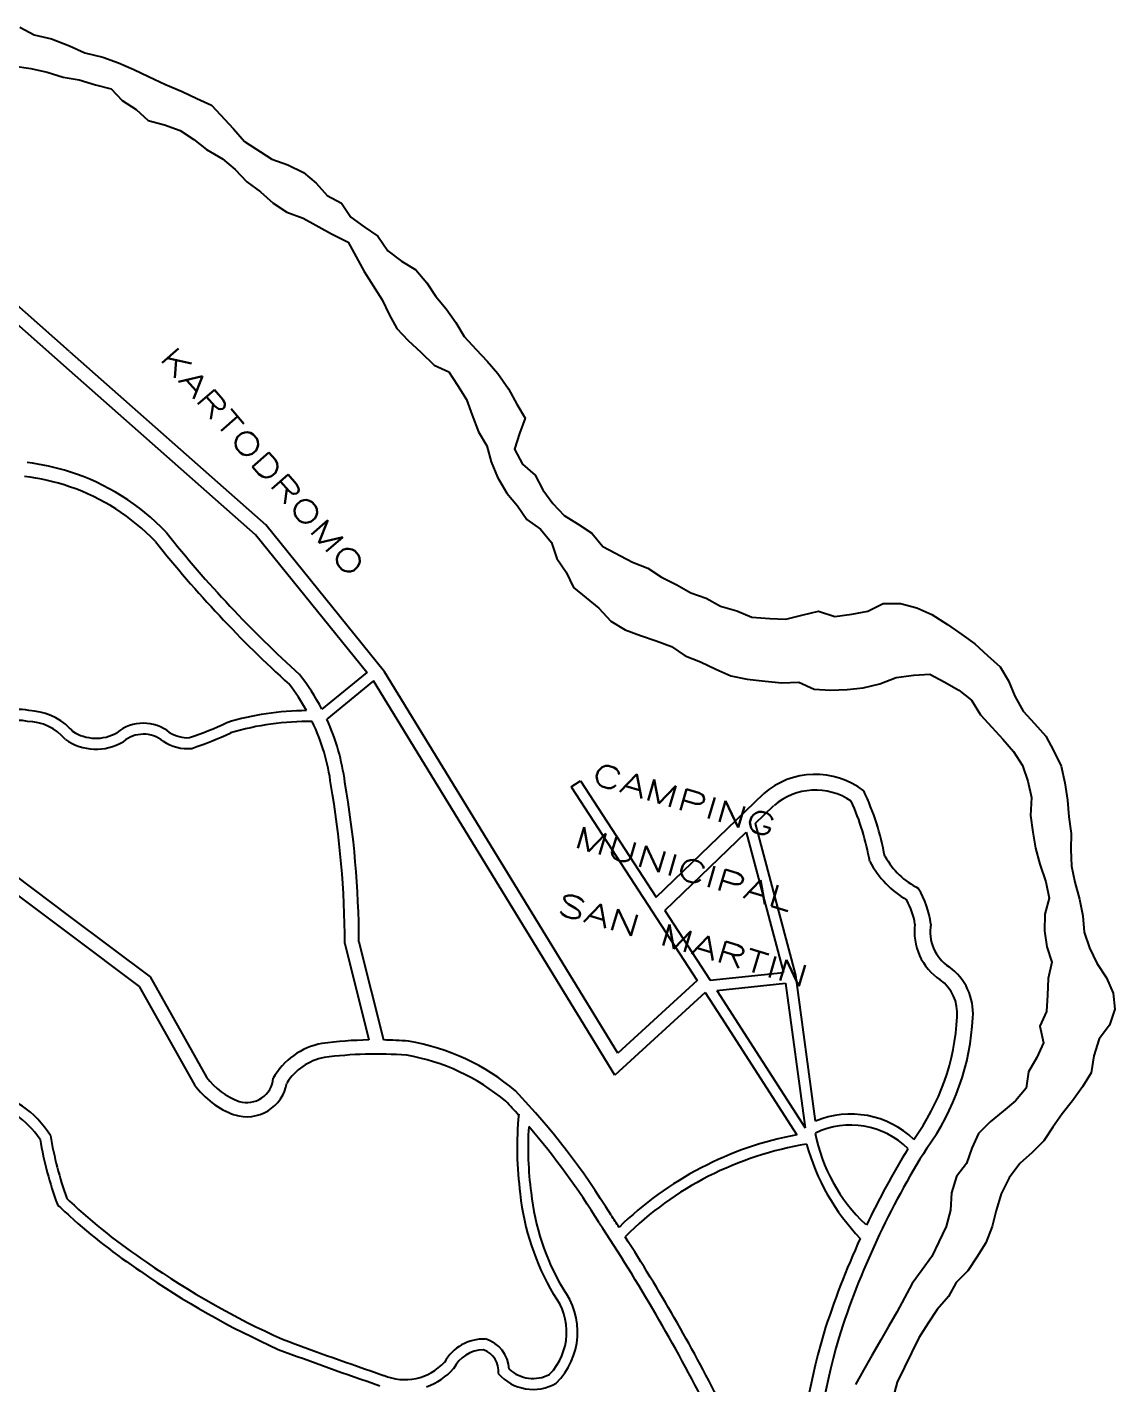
# Model space of a CAD drawing. Header units: millimetres. Extents: x 4374322 to 4409026, y 6503580 to 6534206.
# Drawn here: x 4379146 to 4380141, y 6530051 to 6531292 of the extents above; entities that cross this region are included whole.
import ezdxf

# ---------------------------------------------------------------- set-up
doc = ezdxf.new("R2010")
doc.units = ezdxf.units.MM
for name, color, linetype in [('LINEA CALLE', 252, 'Continuous'), ('NOMBRE BARRIO', 8, 'Continuous'), ('RIO', 252, 'Continuous')]:
    doc.layers.add(name, color=color, linetype=linetype)
doc.styles.add('S1', font='ROMANS')

msp = doc.modelspace()

# ---------------------------------------------------------------- linework, layer by layer
at = {"layer": 'LINEA CALLE', "transparency": 33554687}
for p, q in [((4379184.5, 6530978.2), (4379078.2, 6531072.1)), ((4379184.5, 6530995.6), (4379094.5, 6531075)), ((4379472.7, 6530702.5), (4379364.1, 6530836.9)), ((4379456.5, 6530701.9), (4379354.7, 6530827.9)), ((4379456.5, 6530701.9), (4379415.5, 6530668.3)), ((4379462.7, 6530694), (4379420, 6530659)), ((4379456.5, 6530702.4), (4379456.5, 6530701.9)), ((4379683.7, 6530333.3), (4379462.7, 6530694)), ((4379686.5, 6530353.5), (4379472.7, 6530702.5)), ((4379643.8, 6530597.1), (4379652.2, 6530602.5)), ((4379643.8, 6530597.1), (4379759, 6530420)), ((4379652.2, 6530602.5), (4379721.4, 6530496.2)), ((4379721.4, 6530496.2), (4379819.6, 6530590.8)), ((4379812.2, 6530563.6), (4379829.3, 6530580.1)), ((4379055.1, 6530575.3), (4379184.5, 6530478.5)), ((4379045.1, 6530566.5), (4379184.5, 6530462.3)), ((4379729.4, 6530483.9), (4379804, 6530555.7)), ((4379804, 6530555.7), (4379838.1, 6530427.3)), ((4379812.2, 6530563.6), (4379849.1, 6530424.7)), ((4379729.4, 6530483.9), (4379770.9, 6530420.1)), ((4379184.5, 6530478.5), (4379258.3, 6530423.3)), ((4379184.5, 6530462.3), (4379248.3, 6530414.5)), ((4379436.4, 6530453.7), (4379458.3, 6530365.5)), ((4379449.4, 6530455.3), (4379471.7, 6530365.5)), ((4379258.3, 6530423.3), (4379309.8, 6530331.5)), ((4379759, 6530420), (4379686.5, 6530353.5)), ((4379770.9, 6530420.1), (4379838.1, 6530427.3)), ((4379849.1, 6530424.7), (4379867.2, 6530291.2)), ((4379248.3, 6530414.5), (4379298.8, 6530324.4)), ((4379766.2, 6530409), (4379683.7, 6530333.3)), ((4379766.2, 6530409), (4379780.9, 6530386.3)), ((4379777.1, 6530410.7), (4379840, 6530417.4)), ((4379777.1, 6530410.7), (4379858, 6530284.9)), ((4379840, 6530417.4), (4379858, 6530284.9)), ((4379780.9, 6530386.3), (4379850.2, 6530278.5))]:
    msp.add_line(p, q, dxfattribs=at)
for points in [[(4379184.5, 6530995.6), (4379364.1, 6530836.9)], [(4379354.7, 6530827.9), (4379184.5, 6530978.2)]]:
    msp.add_lwpolyline(points, dxfattribs=at)
for centre, radius, start, end in [((4379120.4, 6530685), 210.5, 72.2734, 83.1191), ((4379120.4, 6530685), 197.5, 71.0638, 83.3762), ((4379120.4, 6530685), 210.5, 43.61, 72.2734), ((4379120.4, 6530685), 197.5, 43.7775, 71.0638), ((4380119.6, 6531502), 1080.9, 218.4274, 227.9061), ((4380119.6, 6531502), 1093.9, 218.4588, 227.8474), ((4379236.8, 6530575.3), 201.4, 27.5049, 38.2509), ((4379236.8, 6530575.3), 188.4, 29.1023, 37.9235), ((4379138.7, 6530631.6), 36.3, 76.3876, 153.4165), ((4379138.7, 6530631.6), 26.3, 74.2296, 150.6485), ((4379145.3, 6530610.9), 46, 39.9306, 89.3487), ((4379145.3, 6530610.9), 56, 45.5906, 88.0359), ((4379252.1, 6530616.6), 38.7, 51.7289, 128.9618), ((4379177.3, 6530983.4), 360.7, 288.9362, 294.7662), ((4379402.5, 6530412.9), 254, 90.2499, 106.973), ((4379402.5, 6530412.9), 244, 89.0398, 106.8158), ((4379236.8, 6530575.3), 188.4, 7.2954, 25.6654), ((4379236.8, 6530575.3), 201.4, 7.3819, 24.5813), ((4379145.3, 6530610.9), 56, 41.4367, 45.5906), ((4379208.6, 6530680.6), 39, 236.8417, 299.5372), ((4379252.1, 6530616.6), 28.7, 50.9528, 130.3938), ((4379292.5, 6530672.3), 30.2, 236.9302, 273.4453), ((4379177.3, 6530983.4), 370.7, 288.7398, 294.6592), ((4379208.6, 6530680.6), 49, 235.0932, 300.6276), ((4379208.6, 6530680.6), 49, 235.0932, 240.504), ((4379292.5, 6530672.3), 40.2, 236.1884, 275.5075), ((4379867.3, 6530535.7), 72.8, 52.4497, 130.8168), ((4378587.2, 6530452.6), 849.2, 0.0763, 9.9413), ((4378587.2, 6530452.6), 862.2, 0.1817, 9.9216), ((4379867.3, 6530535.7), 58.4, 55.7709, 130.4559), ((4379687.2, 6530488.6), 247.7, 10.44, 25.031), ((4379687.2, 6530488.6), 233.3, 9.8836, 24.1296), ((4379994.9, 6530569.7), 73.5, 209.4549, 243.0248), ((4379994.9, 6530569.7), 87.9, 207.7915, 240.1226), ((4379890.7, 6530460.9), 68.5, 8.9155, 28.2961), ((4379890.7, 6530460.9), 82.9, 7.2808, 31.392), ((4380010.7, 6530464.5), 52.8, 172.3272, 236.4705), ((4380010.7, 6530464.5), 38.4, 169.5889, 236.9418), ((4379958.6, 6530389.5), 53, 355.996, 53.9571), ((4379958.6, 6530389.5), 38.6, 355.8034, 53.4881), ((4379788.9, 6530397.1), 208.4, 323.9506, 357.138), ((4379788.9, 6530397.1), 222.8, 324.0759, 357.0976), ((4379426.9, 6530299.1), 64.1, 100.2695, 150.8587), ((4379464.9, 6529997.7), 367.8, 91.0213, 97.7224), ((4379464.9, 6529997.7), 367.8, 85.3408, 88.9346), ((4379461.2, 6530164.1), 203, 49.615, 80.493), ((4379426.9, 6530299.1), 51.1, 100.5782, 148.2438), ((4379464.9, 6529997.7), 354.8, 85.4303, 97.6735), ((4379461.2, 6530164.1), 190, 49.8222, 80.3283), ((4379361.7, 6530369.9), 77.6, 215.8916, 250.3229), ((4379361.7, 6530369.9), 64.6, 216.5275, 250.0892), ((4379346.8, 6530332.4), 37.2, 252.5091, 350.1128), ((4379346.8, 6530332.4), 24.2, 253.0593, 355.0915), ((4379091.6, 6530232), 78.2, 32.7354, 80.0443), ((4379091.6, 6530232), 88.2, 31.3777, 80.1113), ((4379091, 6529842.7), 678.7, 41.9726, 43.4344), ((4379091, 6529842.7), 691.7, 31.5832, 43.4938), ((4379920.7, 6530267), 326.5, 174.658, 187.4716), ((4379899.4, 6530213.2), 84.4, 46.4935, 112.3784), ((4379920.7, 6530267), 316.5, 176.5523, 187.4931), ((4379091, 6529842.7), 678.7, 31.564, 40.7931), ((4379899.4, 6530213.2), 74.4, 44.9032, 115.6437), ((4379503.2, 6530334.9), 351.1, 189.937, 200.0006), ((4379503.2, 6530334.9), 341.1, 189.6113, 199.6097), ((4379908.3, 6529968.3), 315.7, 100.6014, 134.3893), ((4379908.3, 6529968.3), 305.7, 99.2447, 134.768), ((4380052.5, 6530323), 200.4, 195.3319, 224.0173), ((4380018.8, 6530309.3), 154.4, 190.8367, 226.7757), ((4380607.8, 6529864), 754.7, 147.78, 162.3453), ((4380607.8, 6529864), 769.1, 148.5067, 154.4317), ((4379558, 6530616.7), 546.4, 226.5019, 226.8723), ((4379823.9, 6530248.9), 228.2, 186.1118, 210.6624), ((4379823.9, 6530248.9), 218.2, 186.0808, 210.5034), ((4379558, 6530616.7), 556.4, 226.2565, 227.8294), ((4379558, 6530616.7), 546.4, 226.8723, 236.3129), ((4379558, 6530616.7), 556.4, 227.8294, 236.3024), ((4378278.2, 6529273.4), 1670.2, 26.8571, 33.6073), ((4378278.2, 6529273.4), 1683.2, 33.148, 33.5994), ((4378278.2, 6529273.4), 1683.2, 26.8799, 32.8005), ((4380607.8, 6529864), 769.1, 155.4346, 162.3625), ((4379697.7, 6530798.1), 775, 235.1555, 245.7437), ((4379697.7, 6530798.1), 785, 235.1629, 245.7685), ((4379583.6, 6530098.1), 65.9, 314.8386, 37.391), ((4379583.6, 6530098.1), 55.9, 316.1837, 37.9759), ((4380663.5, 6529873.4), 819.7, 164.1697, 175.4203), ((4380774.9, 6533847.3), 4006.7, 249.6156, 251.0189), ((4379563.6, 6530051), 40.7, 87.9298, 151.6429), ((4379556.4, 6530062.3), 30.7, 3.2736, 73.5713), ((4380663.5, 6529873.4), 805.3, 164.1858, 175.452), ((4380774.9, 6533847.3), 4016.7, 249.6108, 251.0189), ((4379563.6, 6530051), 30.7, 90.3524, 153.795), ((4379556.4, 6530062.3), 20.7, 353.8402, 70.1687), ((4379491.2, 6530104.8), 50.2, 247.2209, 316.7771), ((4379491.2, 6530104.8), 60.2, 289.4598, 318.1624), ((4379608.7, 6530087.7), 42.1, 221.0277, 300.3066), ((4379608.7, 6530087.7), 32.1, 227.4868, 298.0877)]:
    msp.add_arc(centre, radius, start, end, dxfattribs=at)
at = {"layer": 'RIO', "transparency": 33554687}
for points in [[(4379139, 6531292.5), (4379152, 6531285.3), (4379167.9, 6531281.9), (4379184.4, 6531275.4), (4379198.4, 6531268.8), (4379214.9, 6531264.9), (4379229.3, 6531259.8), (4379243.3, 6531253.8), (4379256.8, 6531247.2), (4379272.3, 6531240.1), (4379287.4, 6531233.6), (4379300.9, 6531227), (4379314.3, 6531220.9), (4379334.5, 6531199.3), (4379344.6, 6531187.9), (4379369.7, 6531171.6), (4379384.2, 6531166.5), (4379398.7, 6531159.5), (4379410.3, 6531149.7), (4379420.4, 6531138.4), (4379433.4, 6531131.3), (4379442, 6531118.4), (4379454.1, 6531109.7), (4379466.7, 6531101), (4379475.8, 6531087.6), (4379488.4, 6531078.4), (4379501.5, 6531070.2), (4379511.6, 6531058.4), (4379519.7, 6531046), (4379529.3, 6531034.6), (4379538, 6531022.2), (4379545.6, 6531009.3), (4379556.7, 6530997.5), (4379566.8, 6530986.7), (4379576.5, 6530975.3), (4379586.2, 6530961.4), (4379593.8, 6530947.4), (4379601.5, 6530934.5), (4379596.4, 6530920.5), (4379591.9, 6530906.1), (4379599.1, 6530892.6), (4379610.7, 6530882.3), (4379617.8, 6530868.9), (4379627, 6530856.5), (4379637.1, 6530845.6), (4379650.1, 6530837.5), (4379662.6, 6530829.3), (4379672.8, 6530817), (4379699.8, 6530802.8), (4379713.8, 6530797.2), (4379726.3, 6530789), (4379740.3, 6530781.9), (4379753.3, 6530774.8), (4379767.3, 6530769.7), (4379780.3, 6530762.6), (4379795.2, 6530758.1), (4379809.2, 6530752.5), (4379825.5, 6530751.1), (4379840.3, 6530750.7), (4379854.9, 6530754.3), (4379870, 6530758), (4379885, 6530753), (4379900.7, 6530755.1), (4379915.3, 6530757.8), (4379929.3, 6530764.9), (4379945.1, 6530765), (4379960, 6530761), (4379974, 6530755), (4379988.1, 6530745.8), (4380001.2, 6530736.7), (4380013.2, 6530728), (4380024.8, 6530717.2), (4380036.4, 6530707), (4380044.1, 6530694), (4380049.7, 6530680), (4380057.4, 6530666.5), (4380068, 6530655.2), (4380078.1, 6530643.4), (4380085.3, 6530630.4), (4380092.4, 6530615.9), (4380095.6, 6530600.7), (4380098.2, 6530585), (4380099.4, 6530569.8), (4380101.5, 6530554.5), (4380101, 6530539.7), (4380101.7, 6530524.5), (4380104.8, 6530509.8), (4380109, 6530494.2), (4380112.1, 6530479), (4380113.2, 6530464.2), (4380118.3, 6530449.7), (4380125, 6530435.7), (4380133.7, 6530422.2), (4380139.8, 6530408.2), (4380141.4, 6530393.5), (4380136.4, 6530379), (4380127.2, 6530366.4), (4380122.3, 6530350.9), (4380119.8, 6530335.5), (4380111.7, 6530322.4), (4380102.5, 6530309.8), (4380093.3, 6530297.8), (4380084.6, 6530285.7), (4380076.5, 6530273.1), (4380065.7, 6530262.5), (4380054.4, 6530252.4), (4380044.7, 6530239.2), (4380037.2, 6530224.7), (4380032.7, 6530209.2), (4380029.2, 6530194.8), (4380023.2, 6530179.7), (4380015, 6530166.7), (4380006.9, 6530154.1), (4379996.1, 6530143.5), (4379989, 6530130.5), (4379978.8, 6530118.8), (4379970.6, 6530106.3), (4379962, 6530092.7), (4379942.2, 6530052.1), (4379938.2, 6530037.2)], [(4379134.3, 6531256.6), (4379149.1, 6531254.6), (4379164, 6531251.1), (4379178.5, 6531246.6), (4379193.3, 6531244.1), (4379208.2, 6531239.6), (4379222.6, 6531236.1), (4379232.7, 6531225.3), (4379245.3, 6531217.1), (4379256.4, 6531206.9), (4379271.3, 6531202.9), (4379285.7, 6531197.8), (4379298.3, 6531189.7), (4379309.8, 6531180.4), (4379324.4, 6531171.8), (4379336, 6531162.1), (4379346.6, 6531150.8), (4379359.2, 6531141.6), (4379370.8, 6531131.3), (4379383.3, 6531123.2), (4379398.3, 6531117.6), (4379424.3, 6531103.4), (4379439.4, 6531095.8), (4379454.2, 6531068.9), (4379470.5, 6531043), (4379477.1, 6531029.5), (4379484.2, 6531016.5), (4379494.3, 6531005.7), (4379506, 6530995), (4379518.1, 6530983.2), (4379531.6, 6530977.1), (4379539.7, 6530964.7), (4379547.9, 6530951.7), (4379553, 6530937.2), (4379558.7, 6530922.1), (4379566.3, 6530909.1), (4379570.5, 6530894.5), (4379576.1, 6530880.5), (4379584.8, 6530866), (4379594.5, 6530854.2), (4379603.1, 6530841.8), (4379615.7, 6530833.1), (4379625.8, 6530820.7), (4379630.5, 6530806.1), (4379639.1, 6530793.7), (4379645.8, 6530779.7), (4379657.3, 6530770), (4379668.9, 6530760.7), (4379680.1, 6530748.9), (4379693.1, 6530740.8), (4379707, 6530735.7), (4379721.5, 6530730.7), (4379735.4, 6530725.6), (4379748, 6530717), (4379762, 6530711.4), (4379776, 6530704.8), (4379789.9, 6530698.7), (4379804.8, 6530695.8), (4379821.2, 6530693.9), (4379836.5, 6530692.4), (4379852.2, 6530693), (4379866.2, 6530686.5), (4379881, 6530685.5), (4379896.3, 6530686.1), (4379911, 6530687.7), (4379926.1, 6530691.4), (4379941.1, 6530697.1), (4379957.3, 6530699.2), (4379972.1, 6530700.3), (4379985.1, 6530693.2), (4379998.6, 6530685.6), (4380010.2, 6530676.4), (4380018.3, 6530662.9), (4380028.9, 6530651.6), (4380039, 6530640.8), (4380048.6, 6530629.4), (4380056.8, 6530616.5), (4380061.9, 6530602.4), (4380065.1, 6530587.3), (4380064.2, 6530570.9), (4380066.3, 6530555.7), (4380068.9, 6530541), (4380072.6, 6530526.4), (4380078.3, 6530510.3), (4380081.4, 6530495.1), (4380077.4, 6530480.7), (4380077, 6530465.4), (4380079.1, 6530450.7), (4380083.8, 6530436.6), (4380080.3, 6530421.6), (4380079.9, 6530406.3), (4380078.9, 6530391.5), (4380072.8, 6530378), (4380076, 6530362.8), (4380069.9, 6530349.3), (4380062.3, 6530336.3), (4380060.3, 6530321.4), (4380050.6, 6530309.8), (4380039.3, 6530300.2), (4380027.4, 6530290.6), (4380016.7, 6530279.9), (4380010.6, 6530266.4), (4380005.5, 6530252.5), (4379996.3, 6530240.4), (4379991.9, 6530225.4), (4379990.9, 6530209.6), (4379987, 6530194.6), (4379980.4, 6530180.6), (4379973.8, 6530167.1), (4379965.1, 6530155), (4379955.9, 6530142.4), (4379941.7, 6530116.4), (4379934.1, 6530103.3), (4379927, 6530090.3), (4379918.9, 6530076.7), (4379911.2, 6530063.1), (4379904.1, 6530050.1)]]:
    msp.add_lwpolyline(points, dxfattribs=at)

# ---------------------------------------------------------------- texts
at = {"layer": 'NOMBRE BARRIO', "linetype": 'Continuous', "transparency": 33554687, "style": 'S1', "width": 1.5}
for s, rotation, p in [('KARTODROMO', 311.0588, (4379265.7, 6530989)), ('CAMPING', 343.3196, (4379661.1, 6530600.6)), ('MUNICIPAL', 343.3196, (4379644.9, 6530542.5)), ('SAN MARTIN', 343.3196, (4379629.3, 6530481.4))]:
    msp.add_text(s, height=20, rotation=rotation, dxfattribs=at).set_placement(p)

doc.saveas('drawing.dxf')
